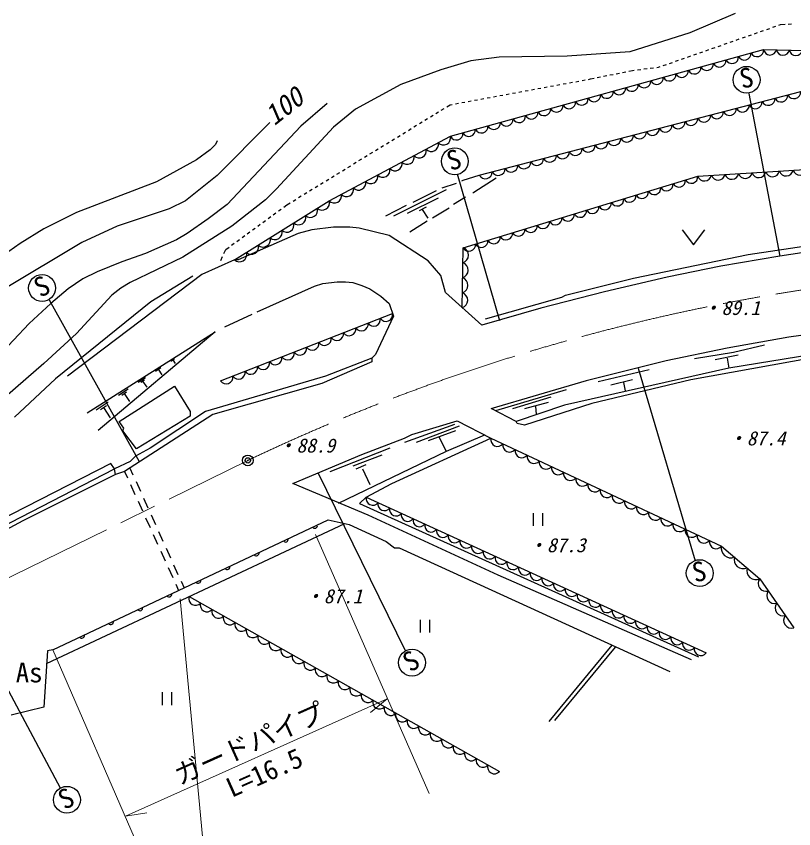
# Model space of a CAD drawing. Units: millimetres, scale not verified. Extents: x 40000 to 680000, y 20000 to 380000.
# Drawn here: x 144745 to 217183, y 266212 to 341905 of the extents above; entities that cross this region are included whole.
import ezdxf
from ezdxf.enums import TextEntityAlignment as Align

# ---------------------------------------------------------------- set-up
doc = ezdxf.new("R2010")
doc.units = ezdxf.units.MM
doc.header["$LTSCALE"] = 1000
doc.header["$PDMODE"] = 32
doc.header["$PDSIZE"] = 500
doc.linetypes.add('CHAIN', pattern=[18.5, 12, -1.5, 3.5, -1.5])
for name, color, linetype, lineweight in [('M-BGD', 7, 'Continuous', 25), ('M-BMK', 2, 'CHAIN', 13), ('M-BMK-SRVR', 3, 'Continuous', 25), ('M-STR-HTXT', 7, 'Continuous', 13)]:
    doc.layers.add(name, color=color, linetype=linetype, lineweight=lineweight)
doc.styles.add('ＭＳ ゴシック', font='')
doc.styles.get('ＭＳ ゴシック').set_extended_font_data('MS Gothic')

msp = doc.modelspace()

# ---------------------------------------------------------------- linework, layer by layer
at = {"layer": 'M-BGD'}
for p, q in [((211735, 342152), (207502, 340374)), ((214662, 340675), (214945, 340774)), ((215228, 340873), (215511, 340972)), ((215795, 341071), (215959, 341128)), ((215959, 341128), (216371, 341156)), ((216670, 341177), (216970, 341197)), ((207502, 340374), (201914, 338596)), ((212396, 339885), (212679, 339983)), ((212962, 340082), (213245, 340181)), ((213529, 340280), (213812, 340379)), ((214095, 340478), (214378, 340577)), ((210130, 339094), (210413, 339193)), ((210696, 339292), (210979, 339390)), ((211263, 339489), (211546, 339588)), ((211829, 339687), (212112, 339786)), ((201914, 338596), (196072, 338173)), ((207864, 338303), (208147, 338402)), ((208430, 338501), (208713, 338600)), ((208997, 338699), (209280, 338797)), ((209563, 338896), (209846, 338995)), ((187097, 337750), (184303, 336903)), ((189722, 338088), (187097, 337750)), ((196072, 338173), (189722, 338088)), ((205598, 337512), (205881, 337611)), ((206164, 337710), (206447, 337809)), ((206731, 337908), (207014, 338007)), ((207297, 338105), (207580, 338204)), ((184303, 336903), (180578, 335548)), ((201817, 336793), (202155, 336862)), ((202155, 336862), (202327, 336883)), ((202625, 336920), (202923, 336956)), ((203221, 336992), (203518, 337029)), ((203816, 337065), (204114, 337101)), ((204412, 337138), (204584, 337159)), ((204584, 337159), (204748, 337216)), ((205031, 337315), (205314, 337414)), ((198245, 336063), (198584, 336132)), ((198878, 336192), (199171, 336252)), ((199465, 336312), (199759, 336372)), ((200053, 336433), (200347, 336493)), ((200641, 336553), (200935, 336613)), ((201229, 336673), (201523, 336733)), ((180578, 335548), (176345, 333262)), ((193922, 335269), (194217, 335323)), ((194512, 335378), (194807, 335432)), ((195102, 335486), (195397, 335540)), ((195692, 335594), (195987, 335648)), ((196282, 335702), (196577, 335757)), ((196872, 335811), (197168, 335865)), ((197463, 335919), (197758, 335973)), ((198053, 336027), (198245, 336063)), ((190381, 334619), (190676, 334673)), ((190971, 334728), (191266, 334782)), ((191561, 334836), (191856, 334890)), ((192151, 334944), (192446, 334998)), ((192741, 335053), (193037, 335107)), ((193332, 335161), (193627, 335215)), ((213005, 334702), (215884, 319546)), ((186250, 333861), (186545, 333915)), ((186840, 333969), (187135, 334024)), ((187430, 334078), (187725, 334132)), ((188020, 334186), (188315, 334240)), ((188610, 334294), (188906, 334349)), ((189201, 334403), (189496, 334457)), ((189791, 334511), (190086, 334565)), ((173720, 333770), (171265, 331654)), ((176345, 333262), (174313, 331569)), ((184347, 333158), (184603, 333315)), ((184859, 333471), (185172, 333663)), ((185172, 333663), (185365, 333699)), ((185660, 333753), (185955, 333807)), ((182813, 332217), (183069, 332374)), ((183324, 332531), (183580, 332687)), ((183836, 332844), (184092, 333001)), ((168386, 331992), (163475, 327082)), ((171265, 331654), (164407, 324372)), ((174313, 331569), (168979, 325812)), ((181790, 331590), (182046, 331747)), ((182301, 331903), (182557, 332060)), ((180255, 330649), (180511, 330806)), ((180767, 330963), (181022, 331120)), ((181278, 331276), (181534, 331433)), ((163475, 330299), (163306, 329960)), ((179232, 330022), (179488, 330179)), ((179744, 330336), (179999, 330492)), ((162798, 329452), (161528, 328521)), ((163306, 329960), (162798, 329452)), ((178209, 329395), (178465, 329552)), ((178721, 329709), (178976, 329865)), ((161528, 328521), (157803, 326489)), ((176674, 328454), (176930, 328611)), ((177186, 328768), (177442, 328925)), ((177697, 329081), (177953, 329238)), ((175651, 327827), (175907, 327984)), ((176163, 328141), (176419, 328297)), ((163475, 327082), (160512, 324711)), ((174117, 326886), (174372, 327043)), ((174628, 327200), (174884, 327357)), ((175140, 327514), (175396, 327670)), ((189807, 313535), (185868, 327189)), ((157803, 326489), (150352, 323610)), ((173094, 326259), (173349, 326416)), ((173605, 326573), (173861, 326730)), ((185743, 326320), (184388, 325896)), ((168979, 325812), (167963, 324796)), ((172070, 325632), (172326, 325789)), ((172582, 325946), (172838, 326102)), ((184811, 325727), (179901, 323272)), ((183880, 325642), (181679, 324542)), ((167963, 324796), (164830, 322340)), ((170536, 324691), (170792, 324848)), ((171047, 325005), (171303, 325162)), ((171559, 325319), (171815, 325475)), ((184049, 324965), (181171, 323526)), ((186589, 325050), (185489, 324372)), ((160512, 324711), (158988, 323949)), ((164407, 324372), (162629, 323018)), ((169661, 324119), (169967, 324343)), ((169967, 324343), (170280, 324535)), ((181086, 324288), (179139, 323272)), ((182949, 324118), (182271, 323780)), ((185065, 324034), (183541, 323102)), ((150352, 323610), (147304, 322086)), ((158988, 323949), (154162, 322340)), ((168207, 323058), (168449, 323235)), ((168692, 323412), (168934, 323589)), ((169176, 323766), (169419, 323943)), ((183110, 323088), (182594, 323890)), ((162629, 323018), (160681, 321663)), ((167238, 322351), (167480, 322528)), ((167722, 322705), (167965, 322882)), ((181425, 321832), (183033, 322848)), ((147304, 322086), (145103, 320732)), ((154162, 322340), (150860, 320816)), ((164830, 322340), (160258, 319462)), ((166268, 321644), (166511, 321820)), ((166753, 321997), (166995, 322174)), ((172281, 322002), (171011, 321663)), ((174313, 322256), (172281, 322002)), ((175837, 322256), (174313, 322256)), ((176683, 322171), (175837, 322256)), ((179477, 321494), (176683, 322171)), ((206790, 322002), (207840, 320602)), ((207840, 320602), (208890, 322002)), ((159665, 321070), (156787, 319800)), ((160681, 321663), (159665, 321070)), ((165299, 320936), (165541, 321113)), ((171011, 321663), (165423, 319208)), ((165784, 321290), (166026, 321467)), ((183118, 319123), (179477, 321494)), ((212921, 319716), (224520, 321409)), ((145103, 320732), (141631, 318276)), ((150860, 320816), (143663, 316498)), ((164266, 320182), (164572, 320406)), ((164814, 320582), (165057, 320759)), ((223165, 320647), (215884, 319546)), ((156787, 319800), (154585, 319038)), ((160258, 319462), (155347, 317091)), ((163792, 319156), (163967, 319533)), ((164092, 319805), (164266, 320182)), ((202253, 317514), (212921, 319716)), ((215884, 319546), (210381, 318615)), ((154585, 319038), (152299, 318107)), ((165084, 319208), (162036, 317853)), ((165423, 319208), (165084, 319208)), ((184303, 317768), (183118, 319123)), ((152299, 318107), (150945, 317430)), ((210381, 318615), (205385, 317599)), ((162036, 317853), (149505, 308370)), ((150945, 317430), (149590, 316498)), ((161189, 317684), (157295, 315313)), ((173297, 317006), (174651, 317176)), ((174651, 317176), (175413, 317176)), ((175413, 317176), (176091, 317091)), ((184727, 316160), (184303, 317768)), ((195903, 315906), (202253, 317514)), ((205385, 317599), (199543, 316244)), ((149590, 316498), (147981, 315144)), ((154501, 316583), (153654, 315906)), ((155347, 317091), (154501, 316583)), ((167201, 314382), (172535, 316752)), ((172535, 316752), (173297, 317006)), ((176091, 317091), (176937, 316837)), ((176937, 316837), (177699, 316498)), ((177699, 316498), (178715, 315821)), ((153654, 315906), (150352, 312350)), ((178715, 315821), (179477, 315144)), ((188113, 313112), (184727, 316160)), ((188452, 313704), (195564, 315736)), ((199543, 316244), (193617, 314720)), ((195564, 315736), (195903, 315906)), ((147981, 315144), (145949, 313281)), ((147812, 315482), (156194, 300412)), ((157295, 315313), (148405, 308116)), ((179477, 315144), (179901, 313958)), ((163774, 307932), (179809, 314215)), ((166693, 314128), (164153, 312942)), ((193617, 314720), (188113, 313112)), ((179901, 313958), (178207, 310402)), ((145949, 313281), (140446, 307524)), ((222657, 312858), (216731, 312011)), ((150352, 312350), (147304, 309556)), ((216731, 312011), (210973, 310995)), ((214445, 311249), (211566, 310572)), ((178207, 310402), (177869, 310064)), ((210973, 310995), (205301, 309810)), ((211566, 310572), (207925, 309979)), ((220033, 310572), (211143, 309132)), ((159145, 309784), (159494, 310011)), ((159320, 309898), (159547, 309548)), ((177869, 309725), (173212, 307693)), ((177869, 310064), (173551, 308370)), ((177869, 310064), (177869, 309725)), ((205301, 309810), (197850, 307947)), ((219863, 310233), (207587, 308032)), ((211989, 310318), (209873, 309894)), ((210973, 310064), (211143, 309132)), ((147304, 309556), (142224, 305153)), ((157720, 308855), (158228, 309186)), ((157974, 309020), (158305, 308512)), ((211143, 309132), (195818, 305661)), ((203717, 308978), (198954, 307846)), ((202676, 309132), (208010, 291183)), ((148405, 308116), (144595, 304560)), ((156103, 307802), (156792, 308250)), ((173551, 308370), (162375, 305068)), ((154331, 304137), (159496, 307439)), ((156342, 307810), (156687, 308035)), ((156515, 307923), (156896, 307337)), ((159496, 307439), (160935, 305068)), ((173212, 307693), (163052, 304814)), ((197850, 307947), (188960, 305322)), ((207587, 308032), (198358, 305830)), ((202168, 308032), (200136, 307524)), ((201321, 307778), (201491, 307016)), ((154270, 306607), (155163, 307189)), ((154580, 306619), (155027, 306910)), ((154804, 306764), (155298, 306005)), ((195987, 307100), (189383, 305153)), ((152191, 305253), (153316, 305986)), ((194548, 306423), (190992, 305322)), ((194294, 305915), (192093, 305322)), ((198358, 305830), (192093, 303798)), ((152583, 305267), (153145, 305634)), ((152864, 305451), (153487, 304495)), ((162375, 305068), (157210, 301682)), ((160935, 305068), (160935, 304645)), ((191331, 304137), (189045, 305322)), ((195818, 305661), (191331, 304137)), ((193109, 305576), (193193, 304814)), ((163052, 304814), (154839, 299480)), ((160935, 304645), (155940, 301597)), ((154755, 303544), (154331, 304137)), ((154670, 303290), (154755, 303544)), ((185573, 303883), (180917, 302190)), ((181594, 302952), (185827, 304222)), ((185997, 303714), (182017, 302190)), ((185827, 304222), (188960, 302613)), ((191415, 303968), (191331, 304137)), ((192093, 303798), (191415, 303968)), ((155940, 301597), (154670, 303290)), ((180917, 302613), (181594, 302952)), ((185658, 303290), (183118, 302359)), ((188367, 302867), (184811, 301343)), ((176937, 301089), (180917, 302613)), ((179731, 298380), (188960, 302613)), ((184134, 302698), (184811, 301343)), ((157210, 301682), (155855, 300920)), ((179562, 301682), (173946, 299454)), ((184811, 301343), (174736, 296517)), ((155855, 300920), (155347, 300412)), ((170503, 298380), (176937, 301089)), ((178800, 301004), (176091, 299988)), ((153569, 300242), (131983, 289214)), ((153908, 299734), (153569, 300242)), ((155347, 300412), (153908, 299734)), ((155339, 299805), (155614, 299197)), ((176429, 299734), (177361, 300158)), ((153993, 299226), (145357, 294908)), ((153993, 299226), (153908, 299734)), ((154839, 299480), (153993, 299226)), ((154839, 299480), (155099, 298910)), ((181001, 282801), (172881, 299381)), ((177007, 299727), (177684, 298287)), ((155389, 298273), (155803, 297363)), ((155902, 298559), (156314, 297648)), ((177530, 295416), (170503, 298380)), ((177361, 297110), (179731, 298380)), ((156093, 296725), (156508, 295815)), ((156602, 297010), (157014, 296098)), ((177361, 297110), (209014, 282605)), ((157302, 295461), (157714, 294549)), ((189637, 289828), (177530, 295416)), ((192897, 295621), (192897, 294421)), ((193797, 294421), (193797, 295621)), ((145357, 294908), (140361, 292199)), ((147566, 281608), (175351, 294657)), ((148151, 282886), (173805, 294993)), ((156798, 295178), (157212, 294268)), ((173805, 294993), (175752, 294570)), ((175752, 294570), (179223, 292961)), ((158002, 293911), (158414, 293000)), ((157502, 293631), (157916, 292721)), ((179223, 292961), (179985, 292368)), ((158702, 292362), (159113, 291451)), ((179985, 292368), (180409, 292368)), ((180409, 292368), (205639, 280854)), ((158206, 292084), (158620, 291173)), ((159402, 290813), (159813, 289901)), ((158910, 290536), (159325, 289626)), ((160102, 289264), (160376, 288655)), ((207671, 281954), (189637, 289828)), ((159615, 288989), (159874, 288419)), ((160844, 287844), (189762, 271548)), ((182376, 285681), (182376, 284481)), ((183276, 284481), (183276, 285681)), ((141293, 284156), (148828, 270016)), ((200221, 283309), (194379, 276197)), ((200559, 283140), (194887, 276282)), ((147643, 282801), (147304, 277552)), ((148151, 282886), (147643, 282801)), ((158335, 278933), (158335, 277733)), ((159235, 277733), (159235, 278933)), ((147304, 277552), (144256, 276790))]:
    msp.add_line(p, q, dxfattribs=at)
for points in [[(165084, 319208), (173896, 324723), (185192, 330726), (214372, 338810), (252879, 337862), (282856, 334307), (312745, 330791)], [(187887, 327109), (217834, 334886), (228498, 335242), (253222, 332951), (285647, 329120), (291216, 325684)], [(186297, 314746), (186385, 320340), (208242, 327021), (224711, 328028), (231642, 327791), (239285, 326310), (250089, 327875), (258988, 326782), (264465, 324570), (268809, 325439), (274181, 325202), (306303, 319745), (319177, 318022)], [(186273, 326587), (186398, 326626), (187887, 327109)], [(187287, 325424), (187389, 325502), (189456, 326844)], [(151352, 304945), (163290, 312505), (152379, 303312)], [(188960, 302613), (210464, 292547), (214018, 289506), (217178, 284925)], [(95153, 270057), (132570, 288754), (153908, 299734)], [(177361, 297110), (176713, 296499), (208308, 282240)]]:
    msp.add_lwpolyline(points, dxfattribs=at)
for centre in [(212789, 335985), (185605, 328391), (147150, 316588), (208422, 290026), (181616, 281686), (149468, 268910)]:
    msp.add_circle(centre, 1250, dxfattribs=at)
for centre, radius, start, end in [((212590, 338437), 617, 206.39362, 4.57326), ((213757, 338760), 617, 206.39362, 4.57326), ((214976, 338907), 612, 189.15338, 348.02648), ((216180, 338877), 612, 189.15338, 348.02648), ((217383, 338848), 612, 189.15338, 348.02648), ((210255, 337790), 617, 206.39362, 4.57326), ((211423, 338114), 617, 206.39362, 4.57326), ((206754, 336820), 617, 206.39362, 4.57326), ((207921, 337144), 617, 206.39362, 4.57326), ((209088, 337467), 617, 206.39362, 4.57326), ((204419, 336174), 617, 206.39362, 4.57326), ((205587, 336497), 617, 206.39362, 4.57326), ((202085, 335527), 617, 206.39362, 4.57326), ((203252, 335850), 617, 206.39362, 4.57326), ((198583, 334557), 617, 206.39362, 4.57326), ((199751, 334880), 617, 206.39362, 4.57326), ((200918, 335204), 617, 206.39362, 4.57326), ((216004, 334548), 633, 206.68126, 2.43485), ((217202, 334859), 633, 206.68126, 2.43485), ((196249, 333910), 617, 206.39362, 4.57326), ((197416, 334234), 617, 206.39362, 4.57326), ((213608, 333926), 633, 206.68126, 2.43485), ((214806, 334237), 633, 206.68126, 2.43485), ((193915, 333264), 617, 206.39362, 4.57326), ((195082, 333587), 617, 206.39362, 4.57326), ((211212, 333304), 633, 206.68126, 2.43485), ((212410, 333615), 633, 206.68126, 2.43485), ((190413, 332294), 617, 206.39362, 4.57326), ((191580, 332617), 617, 206.39362, 4.57326), ((192747, 332940), 617, 206.39362, 4.57326), ((207619, 332371), 633, 206.68126, 2.43485), ((208817, 332682), 633, 206.68126, 2.43485), ((210015, 332993), 633, 206.68126, 2.43485), ((188079, 331647), 617, 206.39362, 4.57326), ((189246, 331970), 617, 206.39362, 4.57326), ((205223, 331749), 633, 206.68126, 2.43485), ((206421, 332060), 633, 206.68126, 2.43485), ((185744, 331000), 617, 206.39362, 4.57326), ((186911, 331324), 617, 206.39362, 4.57326), ((201629, 330815), 633, 206.68126, 2.43485), ((202827, 331126), 633, 206.68126, 2.43485), ((204025, 331438), 633, 206.68126, 2.43485), ((183423, 329966), 659, 221.95576, 14.02272), ((184552, 330567), 659, 221.95576, 14.02272), ((199234, 330193), 633, 206.68126, 2.43485), ((200432, 330504), 633, 206.68126, 2.43485), ((182293, 329366), 659, 221.95576, 14.02272), ((195640, 329260), 633, 206.68126, 2.43485), ((196838, 329571), 633, 206.68126, 2.43485), ((198036, 329882), 633, 206.68126, 2.43485), ((181164, 328766), 659, 221.95576, 14.02272), ((193244, 328638), 633, 206.68126, 2.43485), ((194442, 328949), 633, 206.68126, 2.43485), ((180034, 328165), 659, 221.95576, 14.02272), ((190848, 328016), 633, 206.68126, 2.43485), ((192046, 328327), 633, 206.68126, 2.43485), ((177775, 326965), 659, 221.95576, 14.02272), ((178904, 327565), 659, 221.95576, 14.02272), ((188453, 327393), 633, 206.68126, 2.43485), ((189651, 327704), 633, 206.68126, 2.43485), ((207634, 326952), 612, 207.52297, 6.47139), ((208866, 327212), 653, 197.03214, 349.96654), ((210133, 327290), 653, 197.03214, 349.96654), ((211400, 327367), 653, 197.03214, 349.96654), ((212666, 327445), 653, 197.03214, 349.96654), ((213933, 327522), 653, 197.03214, 349.96654), ((215200, 327600), 653, 197.03214, 349.96654), ((216467, 327677), 653, 197.03214, 349.96654), ((217734, 327755), 653, 197.03214, 349.96654), ((176645, 326364), 659, 221.95576, 14.02272), ((205333, 326249), 612, 207.52297, 6.47139), ((206483, 326601), 612, 207.52297, 6.47139), ((175516, 325764), 659, 221.95576, 14.02272), ((203032, 325546), 612, 207.52297, 6.47139), ((204183, 325897), 612, 207.52297, 6.47139), ((174386, 325164), 659, 221.95576, 14.02272), ((200732, 324842), 612, 207.52297, 6.47139), ((201882, 325194), 612, 207.52297, 6.47139), ((172153, 323835), 672, 226.88208, 17.20134), ((173254, 324524), 672, 226.88208, 17.20134), ((198431, 324139), 612, 207.52297, 6.47139), ((199581, 324491), 612, 207.52297, 6.47139), ((171051, 323145), 672, 226.88208, 17.20134), ((196130, 323436), 612, 207.52297, 6.47139), ((197280, 323788), 612, 207.52297, 6.47139), ((169949, 322456), 672, 226.88208, 17.20134), ((193829, 322733), 612, 207.52297, 6.47139), ((194980, 323084), 612, 207.52297, 6.47139), ((168848, 321767), 672, 226.88208, 17.20134), ((190378, 321678), 612, 207.52297, 6.47139), ((191529, 322029), 612, 207.52297, 6.47139), ((192679, 322381), 612, 207.52297, 6.47139), ((167746, 321077), 672, 226.88208, 17.20134), ((188077, 320974), 612, 207.52297, 6.47139), ((189228, 321326), 612, 207.52297, 6.47139), ((166645, 320388), 672, 226.88208, 17.20134), ((186135, 319645), 739, 287.97999, 70.23358), ((186927, 320623), 612, 207.52297, 6.47139), ((165543, 319698), 672, 226.88208, 17.20134), ((186113, 318246), 739, 287.97999, 70.23358), ((186091, 316848), 739, 287.97999, 70.23358), ((186069, 315449), 739, 287.97999, 70.23358), ((179189, 314110), 628, 213.18114, 9.61237), ((178044, 313661), 628, 213.18114, 9.61237), ((175753, 312764), 628, 213.18114, 9.61237), ((176899, 313213), 628, 213.18114, 9.61237), ((173463, 311866), 628, 213.18114, 9.61237), ((174608, 312315), 628, 213.18114, 9.61237), ((172317, 311417), 628, 213.18114, 9.61237), ((170026, 310520), 628, 213.18114, 9.61237), ((171172, 310969), 628, 213.18114, 9.61237), ((167736, 309622), 628, 213.18114, 9.61237), ((168881, 310071), 628, 213.18114, 9.61237), ((165445, 308725), 628, 213.18114, 9.61237), ((166590, 309174), 628, 213.18114, 9.61237), ((164300, 308276), 628, 213.18114, 9.61237), ((189585, 302475), 640, 167.58019, 322.25134), ((190717, 301945), 640, 167.58019, 322.25134), ((191849, 301416), 640, 167.58019, 322.25134), ((192981, 300886), 640, 167.58019, 322.25134), ((194113, 300356), 640, 167.58019, 322.25134), ((195244, 299826), 640, 167.58019, 322.25134), ((196376, 299297), 640, 167.58019, 322.25134), ((197508, 298767), 640, 167.58019, 322.25134), ((198640, 298237), 640, 167.58019, 322.25134), ((199771, 297707), 640, 167.58019, 322.25134), ((177952, 296960), 610, 165.80055, 324.96296), ((200903, 297177), 640, 167.58019, 322.25134), ((202035, 296648), 640, 167.58019, 322.25134), ((179044, 296460), 610, 165.80055, 324.96296), ((180135, 295960), 610, 165.80055, 324.96296), ((203167, 296118), 640, 167.58019, 322.25134), ((181227, 295459), 610, 165.80055, 324.96296), ((204299, 295588), 640, 167.58019, 322.25134), ((172544, 294460), 256, 217.94522, 12.58445), ((182318, 294959), 610, 165.80055, 324.96296), ((183410, 294459), 610, 165.80055, 324.96296), ((205430, 295058), 640, 167.58019, 322.25134), ((206562, 294528), 640, 167.58019, 322.25134), ((184501, 293959), 610, 165.80055, 324.96296), ((207694, 293999), 640, 167.58019, 322.25134), ((169831, 293180), 256, 217.94522, 12.58445), ((185593, 293459), 610, 165.80055, 324.96296), ((186684, 292959), 610, 165.80055, 324.96296), ((208826, 293469), 640, 167.58019, 322.25134), ((209958, 292939), 640, 167.58019, 322.25134), ((187776, 292459), 610, 165.80055, 324.96296), ((211289, 292312), 858, 164.10638, 294.79597), ((167118, 291899), 256, 217.94522, 12.58445), ((188867, 291958), 610, 165.80055, 324.96296), ((189959, 291458), 610, 165.80055, 324.96296), ((212474, 291298), 858, 164.10638, 294.79597), ((164405, 290619), 256, 217.94522, 12.58445), ((191050, 290958), 610, 165.80055, 324.96296), ((192142, 290458), 610, 165.80055, 324.96296), ((193233, 289958), 610, 165.80055, 324.96296), ((213659, 290285), 858, 164.10638, 294.79597), ((161692, 289339), 256, 217.94522, 12.58445), ((194325, 289458), 610, 165.80055, 324.96296), ((214606, 289066), 734, 143.17949, 286.00509), ((195416, 288958), 610, 165.80055, 324.96296), ((196508, 288457), 610, 165.80055, 324.96296), ((158979, 288058), 256, 217.94522, 12.58445), ((161442, 287653), 628, 162.34768, 318.84979), ((197599, 287957), 610, 165.80055, 324.96296), ((215396, 287921), 734, 143.17949, 286.00509), ((162513, 287050), 628, 162.34768, 318.84979), ((198691, 287457), 610, 165.80055, 324.96296), ((199782, 286957), 610, 165.80055, 324.96296), ((216186, 286775), 734, 143.17949, 286.00509), ((156266, 286778), 256, 217.94522, 12.58445), ((163584, 286446), 628, 162.34768, 318.84979), ((200874, 286457), 610, 165.80055, 324.96296), ((153553, 285497), 256, 217.94522, 12.58445), ((164655, 285843), 628, 162.34768, 318.84979), ((165726, 285239), 628, 162.34768, 318.84979), ((201965, 285957), 610, 165.80055, 324.96296), ((203057, 285456), 610, 165.80055, 324.96296), ((216976, 285630), 734, 143.17949, 286.00509), ((166797, 284636), 628, 162.34768, 318.84979), ((204148, 284956), 610, 165.80055, 324.96296), ((150840, 284217), 256, 217.94522, 12.58445), ((167868, 284032), 628, 162.34768, 318.84979), ((205240, 284456), 610, 165.80055, 324.96296), ((206332, 283956), 610, 165.80055, 324.96296), ((168939, 283429), 628, 162.34768, 318.84979), ((207423, 283456), 610, 165.80055, 324.96296), ((208515, 282956), 610, 165.80055, 324.96296), ((170011, 282825), 628, 162.34768, 318.84979), ((171082, 282222), 628, 162.34768, 318.84979), ((172153, 281618), 628, 162.34768, 318.84979), ((173224, 281015), 628, 162.34768, 318.84979), ((174295, 280411), 628, 162.34768, 318.84979), ((175366, 279807), 628, 162.34768, 318.84979), ((176437, 279204), 628, 162.34768, 318.84979), ((177508, 278600), 628, 162.34768, 318.84979), ((178579, 277997), 628, 162.34768, 318.84979), ((179650, 277393), 628, 162.34768, 318.84979), ((180721, 276790), 628, 162.34768, 318.84979), ((181792, 276186), 628, 162.34768, 318.84979), ((182863, 275583), 628, 162.34768, 318.84979), ((183934, 274979), 628, 162.34768, 318.84979), ((185005, 274376), 628, 162.34768, 318.84979), ((186076, 273772), 628, 162.34768, 318.84979), ((187147, 273169), 628, 162.34768, 318.84979), ((188218, 272565), 628, 162.34768, 318.84979), ((189289, 271962), 628, 162.34768, 318.84979)]:
    msp.add_arc(centre, radius, start, end, dxfattribs=at)
at = {"layer": 'M-BMK'}
msp.add_line((75937, 256191), (166322, 300528), dxfattribs=at)
msp.add_arc((246203, 132761), 185814, 84.39817, 115.4613, dxfattribs=at)
at = {"layer": 'M-BMK-SRVR'}
msp.add_circle((166322, 300528), 500, dxfattribs=at)
msp.add_point((166322, 300528), dxfattribs=at)
at = {"layer": 'M-STR-HTXT'}
for p, q in [((172619, 293638), (183203, 269508)), ((160004, 287627), (162375, 262650)), ((148151, 282886), (158649, 258756)), ((179308, 278314), (154924, 267392)), ((179308, 278314), (177757, 277052)), ((154924, 267392), (156899, 267709))]:
    msp.add_line(p, q, dxfattribs=at)

# ---------------------------------------------------------------- texts
at = {"layer": 'M-BGD', "style": 'ＭＳ ゴシック'}
for rotation, p in [(11.858, (212455, 334612)), (17.786, (185366, 326960)), (26.478, (147216, 315167)), (13.159, (208087, 288610)), (30.693, (181726, 280270)), (26.679, (149477, 267451))]:
    msp.add_text('S', height=1833, rotation=rotation, dxfattribs=at).set_placement(p, align=Align.BOTTOM_LEFT)
at = {"layer": 'M-BGD', "style": 'ＭＳ ゴシック', "oblique": 15}
msp.add_text('100', height=1833, rotation=38.23, dxfattribs=at).set_placement((169116, 331213), align=Align.BOTTOM_LEFT)
for s, p in [('・89.1', (208654, 313678)), ('・87.4', (211008, 301530)), ('・88.9', (169052, 300859)), ('・87.3', (192389, 291573)), ('・87.1', (171596, 286819))]:
    msp.add_text(s, height=1320, dxfattribs=at).set_placement(p, align=Align.BOTTOM_LEFT)
at = {"layer": 'M-BGD', "style": 'ＭＳ ゴシック'}
msp.add_text('As', height=1833, dxfattribs=at).set_placement((144700, 279296), align=Align.BOTTOM_LEFT)
at = {"layer": 'M-STR-HTXT', "style": 'ＭＳ ゴシック'}
for s, rotation, p in [('ガードパイプ', 24.128, (160200, 269755)), ('L=16.5', 24.084, (165041, 268580))]:
    msp.add_text(s, height=1833, rotation=rotation, dxfattribs=at).set_placement(p, align=Align.BOTTOM_LEFT)

doc.saveas('drawing.dxf')
